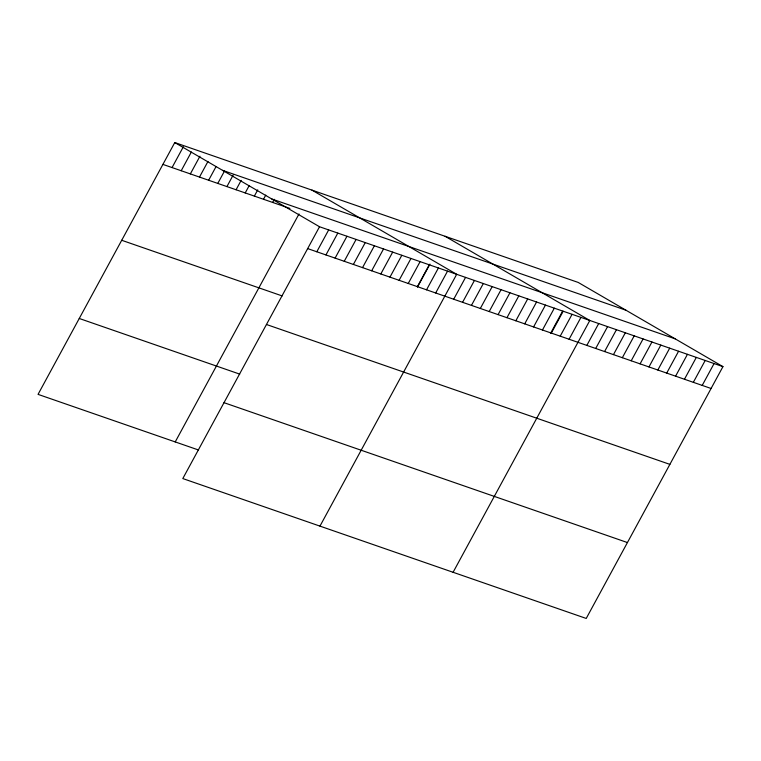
<?xml version="1.0" encoding="UTF-8"?>
<svg xmlns="http://www.w3.org/2000/svg" width="761" height="761" viewBox="0 0 761 761"><rect width="100%" height="100%" fill="white"/><g stroke="black" fill="none" stroke-linecap="round" stroke-linejoin="round"><path stroke-width="1.14" d="M722.95 366.631L319.525 226.749L182.802 478.564L586.227 618.446L722.95 366.631L578.198 282.436L174.773 142.554L38.05 394.369L198.516 449.998M172.062 167.563L183.353 146.759M181.204 170.74L191.372 152.01M190.345 173.908L199.953 156.224M199.487 177.075L207.962 161.475M208.638 180.252L215.981 166.726M217.779 183.42L224.562 170.94M226.921 186.588L233.132 175.144M236.072 189.755L241.151 180.395M245.213 192.933L249.17 185.646M254.355 196.1L257.751 189.86M263.506 199.268L265.76 195.111M272.647 202.445L274.34 199.325M175.22 441.922L298.997 213.955M316.804 251.767L328.666 229.927M325.946 254.935L337.808 233.094M335.097 258.112L346.959 236.262M344.238 261.28L356.1 239.439M353.38 264.447L365.242 242.607M362.531 267.625L374.383 245.774M371.672 270.792L383.534 248.952M380.814 273.96L392.676 252.119M389.965 277.137L401.818 255.287M399.106 280.305L410.969 258.464M408.248 283.473L420.11 261.632M417.389 286.65L429.252 264.799M417.485 287.078L429.955 264.105M426.541 289.817L438.403 267.977M435.682 292.985L447.544 271.144M319.962 526.127L456.686 274.312L311.943 190.107M453.699 299.235L465.561 277.394M462.574 302.317L474.436 280.467M471.449 305.389L483.311 283.549M480.324 308.471L492.186 286.621M489.199 311.544L501.061 289.703M498.075 314.626L509.937 292.776M506.959 317.698L518.812 295.858M515.834 320.781L527.687 298.93M524.71 323.853L536.562 302.012M533.585 326.935L545.437 305.085M542.46 330.008L554.312 308.167M550.622 333.232L562.55 311.268M551.335 333.09L563.188 311.239M560.21 336.162L572.072 314.322M569.085 339.244L580.947 317.394M453.09 572.291L589.823 320.476L445.071 236.271M586.836 345.399L598.698 323.549M595.711 348.471L607.573 326.631M604.586 351.553L616.448 329.703M613.461 354.626L625.323 332.785M622.336 357.708L634.198 335.858M631.211 360.781L643.074 338.94M640.087 363.863L651.949 342.012M648.962 366.935L660.824 345.094M657.837 370.017L669.699 348.167M666.712 373.09L678.574 351.249M675.587 376.172L687.449 354.322M684.462 379.244L696.325 357.404M693.338 382.326L705.2 360.476M702.213 385.399L714.075 363.558M222.545 170.34L625.97 310.222M271.753 198.963L675.188 338.845M162.911 164.395L289.922 208.428M307.663 248.6L711.088 388.481M121.712 240.286L282.169 295.924M266.455 324.49L669.88 464.372M79.258 318.478L239.715 374.117M224 402.674L627.435 542.555M174.773 142.554L319.525 226.749"/></g></svg>
